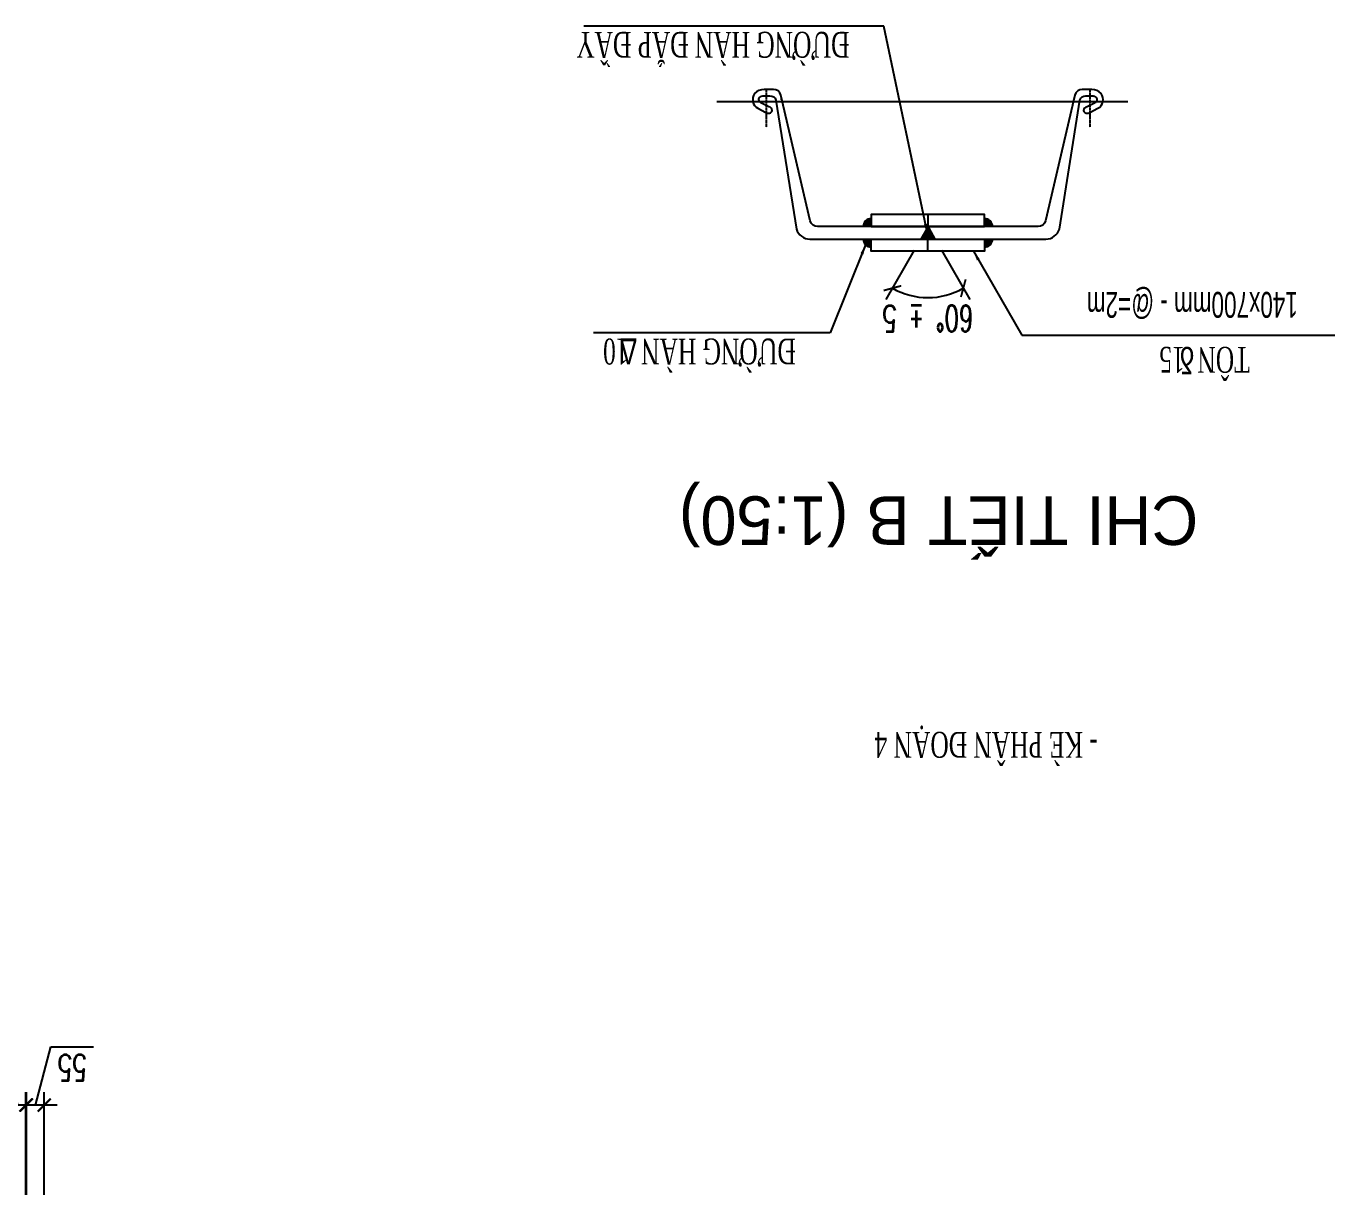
# Model space of a CAD drawing. Extents: x -57534 to 10615, y -13723 to 96319.
# Drawn here: x -26724 to -22681, y 51037 to 54620 of the extents above; entities that cross this region are included whole.
import ezdxf
from ezdxf.enums import TextEntityAlignment as Align

# ---------------------------------------------------------------- set-up
doc = ezdxf.new("R2010")
doc.units = 0
doc.header["$LTSCALE"] = 5
doc.header["$MEASUREMENT"] = 0
doc.linetypes.add('CENTER', pattern=[2, 1.25, -0.25, 0.25, -0.25])
doc.linetypes.add('CENTER2', pattern=[1.125, 0.75, -0.125, 0.125, -0.125])
doc.layers.get('0').update_dxf_attribs({"linetype": 'CONTINUOUS'})
doc.layers.get('DEFPOINTS').update_dxf_attribs({"linetype": 'CONTINUOUS'})
for name, color, linetype in [('CENTER', 9, 'CENTER2'), ('Cu', 230, 'CONTINUOUS'), ('DIMENSION', 4, 'CONTINUOUS'), ('Kich thuoc', 4, 'CONTINUOUS'), ('TEXT', 3, 'CONTINUOUS'), ('TIM', 8, 'CENTER')]:
    doc.layers.add(name, color=color, linetype=linetype)
doc.styles.add('CMB-1', font='VHBLACK.TTF', dxfattribs={"width": 0.8})
doc.styles.add('DIM', font='romans.shx', dxfattribs={"width": 0.65})
doc.styles.add('Kichthuoc', font='romans.shx', dxfattribs={"width": 0.6})
doc.styles.get("Standard").update_dxf_attribs({"font": 'vn_vni.shx', "width": 0.9})
doc.styles.add('SYMBOL', font='greeks.shx', dxfattribs={"width": 0.8})
doc.styles.add('THUONG', font='vntimeh.shx', dxfattribs={"width": 0.65})
doc.dimstyles.new('40.Ph', dxfattribs={"dimscale": 400, "dimtxt": 0.2, "dimasz": 0.1, "dimexe": 0.1, "dimexo": 0.1, "dimgap": 0.06, "dimtad": 1, "dimdec": 0, "dimlfac": 0.05, "dimzin": 0, "dimdsep": 46, "dimtxsty": 'DIM', "dimblk": 'ARCHTICK', "dimcen": 0.15, "dimdle": 0.1, "dimclrd": 256, "dimclre": 7, "dimclrt": 6, "dimadec": 0, "dimazin": 0, "dimtfac": 1, "dimtdec": 0, "dimtix": 1, "dimtmove": 0, "dimatfit": 3, "dimfxl": 1, "dimtolj": 1, "dimtzin": 0, "dimarcsym": 0})
doc.dimstyles.new('400.Ph', dxfattribs={"dimscale": 400, "dimtxt": 0.2, "dimasz": 0.1, "dimexe": 0.1, "dimexo": 0.1, "dimgap": 0.06, "dimtad": 1, "dimdec": 0, "dimzin": 0, "dimdsep": 46, "dimtxsty": 'DIM', "dimblk": 'ARCHTICK', "dimcen": 0.15, "dimdle": 0.1, "dimclrd": 256, "dimclre": 7, "dimclrt": 6, "dimadec": 0, "dimazin": 0, "dimtfac": 1, "dimtdec": 0, "dimtix": 1, "dimtmove": 0, "dimatfit": 3, "dimfxl": 1, "dimtolj": 1, "dimtzin": 0, "dimarcsym": 0})
doc.dimstyles.new('Le 200', dxfattribs={"dimscale": 200, "dimtxt": 0.2, "dimasz": 0.15, "dimexe": 0.1, "dimexo": 0.2, "dimgap": 0.1, "dimtad": 1, "dimdec": 0, "dimzin": 0, "dimdsep": 46, "dimtxsty": 'Kichthuoc', "dimblk": 'ARCHTICK', "dimcen": 0, "dimdle": 0.1, "dimclrd": 2, "dimclre": 2, "dimclrt": 256, "dimadec": 0, "dimazin": 0, "dimtfac": 1, "dimtdec": 0, "dimtix": 1, "dimtmove": 2, "dimatfit": 3, "dimfxl": 1, "dimtolj": 1, "dimtzin": 0, "dimarcsym": 0})

# ---------------------------------------------------------------- blocks, each defined once
blk = doc.blocks.new('_ArchTick')
at = {"color": 0, "linetype": 'ByBlock', "const_width": 0.15}
blk.add_lwpolyline([(-0.5, -0.5), (0.5, 0.5)], dxfattribs=at)
blk = doc.blocks.new('*D166')
at = {"layer": 'DEFPOINTS', "color": 0}
for p in [(-33730.07362314667, 9967.690786666319), (-33675.07362314655, 9967.690786666324), (-33675.07362314655, 9620.58099422694)]:
    blk.add_point(p, dxfattribs=at)
at = {"layer": 'DIMENSION', "color": 7, "lineweight": -2}
for p, q in [((-33730.07362314667, 9927.690786666319), (-33730.07362314667, 9580.58099422694)), ((-33675.07362314655, 9927.690786666322), (-33675.07362314655, 9580.58099422694))]:
    blk.add_line(p, q, dxfattribs=at)
at = {"layer": 'DIMENSION', "lineweight": -2}
for p, q in [((-33770.07362314667, 9620.58099422694), (-33635.07362314655, 9620.58099422694)), ((-33702.57362314661, 9620.58099422694), (-33750.16625719104, 9440.512863713957)), ((-33750.16625719104, 9440.512863713957), (-33882.35673338152, 9440.512863713957))]:
    blk.add_line(p, q, dxfattribs=at)
at = {"layer": 'DIMENSION', "lineweight": -2, "xscale": 40, "yscale": 40, "zscale": 40, "rotation": 180}
blk.add_blockref('_ArchTick', (-33730.07362314667, 9620.58099422694), dxfattribs=at)
at = {"layer": 'DIMENSION', "lineweight": -2, "xscale": 40, "yscale": 40, "zscale": 40}
blk.add_blockref('_ArchTick', (-33675.07362314655, 9620.58099422694), dxfattribs=at)
at = {"layer": 'DIMENSION', "color": 6, "insert": (-33816.26149528628, 9504.512863713957), "char_height": 80, "attachment_point": 5, "style": 'DIM'}
blk.add_mtext('\\A1;55', dxfattribs=at)
blk = doc.blocks.new('*D167')
at = {"layer": 'DEFPOINTS', "color": 0}
for p in [(-33673.07362314655, 9967.690786666324), (-33623.07362314671, 9967.690786666311), (-33623.07362314671, 9620.58099422694)]:
    blk.add_point(p, dxfattribs=at)
at = {"layer": 'DIMENSION', "color": 7, "lineweight": -2}
for p, q in [((-33673.07362314655, 9927.690786666322), (-33673.07362314655, 9580.58099422694)), ((-33623.07362314671, 9927.690786666311), (-33623.07362314671, 9580.58099422694))]:
    blk.add_line(p, q, dxfattribs=at)
at = {"layer": 'DIMENSION', "lineweight": -2}
for p, q in [((-33713.07362314655, 9620.58099422694), (-33583.07362314671, 9620.58099422694)), ((-33648.07362314663, 9620.58099422694), (-33608.67045758176, 9440.556964991469)), ((-33608.67045758176, 9440.556964991469), (-33476.47998139128, 9440.556964991469))]:
    blk.add_line(p, q, dxfattribs=at)
at = {"layer": 'DIMENSION', "lineweight": -2, "xscale": 40, "yscale": 40, "zscale": 40, "rotation": 180}
blk.add_blockref('_ArchTick', (-33673.07362314655, 9620.58099422694), dxfattribs=at)
at = {"layer": 'DIMENSION', "lineweight": -2, "xscale": 40, "yscale": 40, "zscale": 40}
blk.add_blockref('_ArchTick', (-33623.07362314671, 9620.58099422694), dxfattribs=at)
at = {"layer": 'DIMENSION', "color": 6, "insert": (-33542.57521948652, 9504.556964991469), "char_height": 80, "attachment_point": 5, "style": 'DIM'}
blk.add_mtext('\\A1;50', dxfattribs=at)
blk = doc.blocks.new('*D435')
at = {"layer": 'DEFPOINTS', "color": 0}
for p in [(-36421.92132329934, 7124.263099597652), (-36481.91696904955, 6946.77738404437), (-36437.94582587929, 6946.77738404437), (-36462.43139746465, 6913.027384044486), (-36457.43139746442, 6913.027384044544)]:
    blk.add_point(p, dxfattribs=at)
at = {"layer": 'DIMENSION', "color": 7, "lineweight": -2}
for p, q in [((-36501.9169690494, 6981.418400195831), (-36589.37704404441, 7132.903693722434)), ((-36417.94582587922, 6981.41840019571), (-36330.48575088337, 7132.903693721655))]:
    blk.add_line(p, q, dxfattribs=at)
at = {"layer": 'DIMENSION', "lineweight": -2}
blk.add_arc((-36459.93139746457, 6908.69725702538), 218.8912931615595, 59.99999999989396, 119.9999999997612, dxfattribs=at)
at = {"layer": 'DIMENSION', "lineweight": -2, "xscale": 40, "yscale": 40, "zscale": 40}
for p, rotation in [((-36569.37704404456, 7098.262677570973), 209.9999999997613), ((-36350.48575088344, 7098.262677570315), 329.999999999894)]:
    blk.add_blockref('_ArchTick', p, dxfattribs=dict(at, rotation=rotation))
at = {"layer": 'DIMENSION', "color": 6, "insert": (-36459.93139746391, 7191.588550186939), "char_height": 80, "attachment_point": 5, "style": 'DIM'}
blk.add_mtext('\\A1;60° ± 5', dxfattribs=at)
blk = doc.blocks.new('A$C7E87390C')
at = {"layer": 'Cu'}
for points in [[(14677.68552436406, 1018.43789022413), (14702.68552436406, 1018.43789022413), (14702.68552436406, 1043.437890224246, 0.3881901582107422)], [(15077.68552436406, 1018.43789022413), (15052.68552436406, 1018.43789022413), (15052.68552436406, 1043.437890224246, -0.3881901582107422)], [(14677.68552436406, 979.6878902240715), (14702.68552436406, 979.6878902240715), (14702.68552436406, 954.687890223955, -0.3881901582107422)], [(15077.68552436406, 979.6878902240715), (15052.68552436406, 979.6878902240715), (15052.68552436406, 954.687890223955, 0.3881901582107422)]]:
    blk.add_hatch(color=9, dxfattribs=at).paths.add_polyline_path(points)
h = blk.add_hatch(color=9, dxfattribs=at)
h.paths.add_polyline_path([(14899.67109594919, 1018.437890224071), (14855.69995277891, 1018.43789022407), (14875.18552436388, 984.6878902240696), (14880.18552436396, 984.6878902240696)])
h.paths.add_polyline_path([(14880.18552436406, 984.6878902240696), (14875.18552436381, 984.6878902240696), (14875.18552436407, 979.6878902240733), (14880.18552436406, 979.6878902240715)])
at = {"layer": 'CENTER'}
for p, q in [((14377.68552436292, 555.6286567345669), (14377.68552436292, 673.3291986034892)), ((15377.68552436294, 555.6286567345669), (15377.68552436294, 673.3291986034892))]:
    blk.add_line(p, q, dxfattribs=at)
at = {"layer": 'Cu'}
for p, q in [((14877.68552436406, 1055.93789022413), (14877.68552436406, 1018.43789022413)), ((14875.18552436382, 984.6878902241879), (14855.69995277893, 1018.437890224071)), ((14880.18552436406, 984.687890224246), (14899.67109594919, 1018.437890224071)), ((14875.18552436406, 979.6878902240715), (14875.18552436382, 984.6878902241297)), ((14877.68552436406, 942.1878902240715), (14877.68552436406, 979.6878902240715)), ((14880.18552436406, 979.6878902240715), (14880.18552436406, 984.6878902241297)), ((15330.08102028686, 588.6261249883974), (15330.08102028686, 580.5635702917061))]:
    blk.add_line(p, q, dxfattribs=at)
for points in [[(14702.68552436406, 1018.43789022413), (14702.68552436406, 1055.93789022413), (15052.68552436406, 1055.93789022413), (15052.68552436406, 1018.43789022413)], [(14702.68552436406, 979.6878902240715), (14702.68552436406, 942.1878902240715), (15052.68552436406, 942.1878902240715), (15052.68552436406, 979.6878902240715)]]:
    blk.add_lwpolyline(points, close=True, dxfattribs=at)
blk.add_lwpolyline([(14514.09966789276, 962.4927359829597, -0.3312061653634808), (14537.21048223973, 979.6878902240715), (15218.16056648838, 979.6878902240715, -0.3312061653634807), (15241.27138083312, 962.4927359829597), (15331.76533777191, 573.5049771898484, 0.3312061653634863), (15354.87615211663, 556.3098229486786), (15383.98109983677, 556.3098229486786, 0.2235823923822178), (15412.85626400186, 569.220068846509, 0.4529346680567134), (15403.25193950864, 614.5170518767263), (15378.09467128195, 627.0821900836017, 0.5184847865550292), (15358.26876452862, 621.8416166116075, 0.3000370724157061), (15369.46964492947, 609.8136095161025), (15394.11156546707, 597.505868688022, -0.4276257918677925), (15397.7518429169, 581.2820328008675, -0.2154615267188019), (15384.20327594591, 575.6125417854928), (15365.64751295838, 575.6125417854928, -0.3312061653634817), (15347.1588614826, 589.3686651783936), (15283.88843085568, 987.4866125957051, 0.3312061653634807), (15242.28896503293, 1018.43789022413), (14513.08208369517, 1018.43789022413, 0.3312061653634808), (14471.48261787241, 987.4866125957051), (14408.21218724326, 589.3686651783936, -0.3312061653634817), (14389.72353576524, 575.6125417854928), (14371.1677727777, 575.6125417854928, -0.2154615267188019), (14357.61920580672, 581.2820328008675, -0.4276257918677927), (14361.25948325655, 597.505868688022), (14385.90140379863, 609.8136095161025, 0.3000370724157061), (14397.10228419723, 621.8416166116075, 0.518484786555029), (14377.27637744615, 627.0821900836017), (14352.11910921722, 614.5170518767263, 0.4529346680567134), (14342.514784724, 569.220068846509, 0.2235823923822178), (14371.38994888907, 556.3098229486786), (14400.49489661147, 556.3098229486786, 0.3312061653634862), (14423.60571095619, 573.5049771898484)], format="xyb", close=True, dxfattribs=at)
for centre, start, end in [((14703.85969253763, 1017.263722050674), 92.5685556353673, 177.4314443662962), ((15051.51135619047, 1017.263722050674), 2.568555633703799, 87.43144436546795), ((14703.85969253763, 980.8620583975271), 182.5685556337038, 267.4314443646327), ((15051.51135619047, 980.8620583975271), 272.5685556345321, 357.4314443662962)]:
    blk.add_arc(centre, 26.2004914167353, start, end, dxfattribs=at)
at = {"layer": 'DIMENSION'}
blk.add_line((14875.18552436406, 979.6878902240715), (14880.18552436406, 979.6878902240704), dxfattribs=at)
at = {"layer": 'TIM', "ltscale": 250}
blk.add_line((15529.31392695088, 593.4378902241295), (14259.48352729423, 593.4378902240715), dxfattribs=at)
at = {"layer": 'TEXT', "style": 'THUONG', "width": 0.65}
for s, p in [('- KÌ ph©n ®o¹n 4', (14352.91595524308, 2540.119431510519)), ('®\xadêng hµn  10', (15285.67701834993, 1325.619983051426)), ('®\xadêng hµn ®¾p ®Çy', (15119.94359690742, 378.5565904554269))]:
    blk.add_text(s, height=80, dxfattribs=at).set_placement(p)
at = {"layer": 'TEXT', "style": 'CMB-1'}
blk.add_text('chi tiÕt b (1:50)', height=150, dxfattribs=at).set_placement((14844.67649825249, 1812.676417241718), align=Align.CENTER)
at = {"layer": 'TEXT'}
for s, style, width, p in [('t«n  15', 'THUONG', 0.65, (14023.01489801681, 1351.341523955605)), ('d', 'SYMBOL', 0.75, (14076.93195447046, 1351.341523955605)), ('D', 'SYMBOL', 0.75, (15802.69780920786, 1324.937211055224))]:
    blk.add_text(s, height=80, dxfattribs=dict(at, style=style, width=width)).set_placement(p, align=Align.CENTER)
at = {"layer": 'TEXT', "width": 0.65}
blk.add_text('140x700mm - @=2m', height=80, dxfattribs=at).set_placement((14060.77271869464, 1181.278675518842), align=Align.CENTER)
at = {"layer": 'DIMENSION'}
for base, p1, p2, picture, middle in [((17662.54329868193, 3692.241500406642), (17607.5432986818, 4039.35129284602), (17662.54329868193, 4039.351292846023), '*D166', (17563.45066463743, 3512.173369893659)), ((17714.54329868177, 3692.241500406642), (17664.54329868193, 4039.351292846023), (17714.54329868177, 4039.351292846013), '*D167', (17752.94646424672, 3512.217471171171))]:
    dim = blk.add_linear_dim(base=base, p1=p1, p2=p2, dimstyle='400.Ph', override={"dimtmove": 1}, dxfattribs=at)
    dim.commit()
    dim.dimension.update_dxf_attribs({"geometry": picture, "text_midpoint": middle, "dimtype": 128, "insert": (51337.61692182847, -5928.339493820298)})
dim = blk.add_angular_dim_2l(base=(14915.69559852913, 1195.923605777354), line1=((14880.18552436406, 984.687890224246), (14899.67109594919, 1018.437890224071)), line2=((14875.18552436382, 984.6878902241879), (14855.69995277893, 1018.437890224071)), text='<> %%P 5', dimstyle='40.Ph', dxfattribs=at)
dim.commit()
dim.dimension.update_dxf_attribs({"geometry": '*D435', "text_midpoint": (14877.68552436457, 1263.249056366641), "insert": (51337.61692182847, -5928.339493820298)})
at = {"layer": 'Kich thuoc'}
for points in [[(14736.91076021013, 1055.93789022413), (14587.19077422464, 1315.148916370381), (13620.39795126847, 1315.148916370381)], [(15070.0379013418, 1035.790267201732), (15179.30117105477, 1308.100456741416), (15910.91844923337, 1308.100456741416)], [(14878.84167136805, 1001.562890224159), (15013.56774961226, 361.0370641454165), (15940.89296361216, 361.0370641454165)]]:
    blk.add_leader(points, dimstyle='Le 200', override={"dimtad": 0}, dxfattribs=at)

msp = doc.modelspace()

# ---------------------------------------------------------------- block references
at = {"layer": 'DIMENSION', "ltscale": 5, "rotation": 180}
msp.add_blockref('A$C7E87390C', (-9060.53032447485, 54981.48124046116), dxfattribs=at)

doc.saveas('drawing.dxf')
